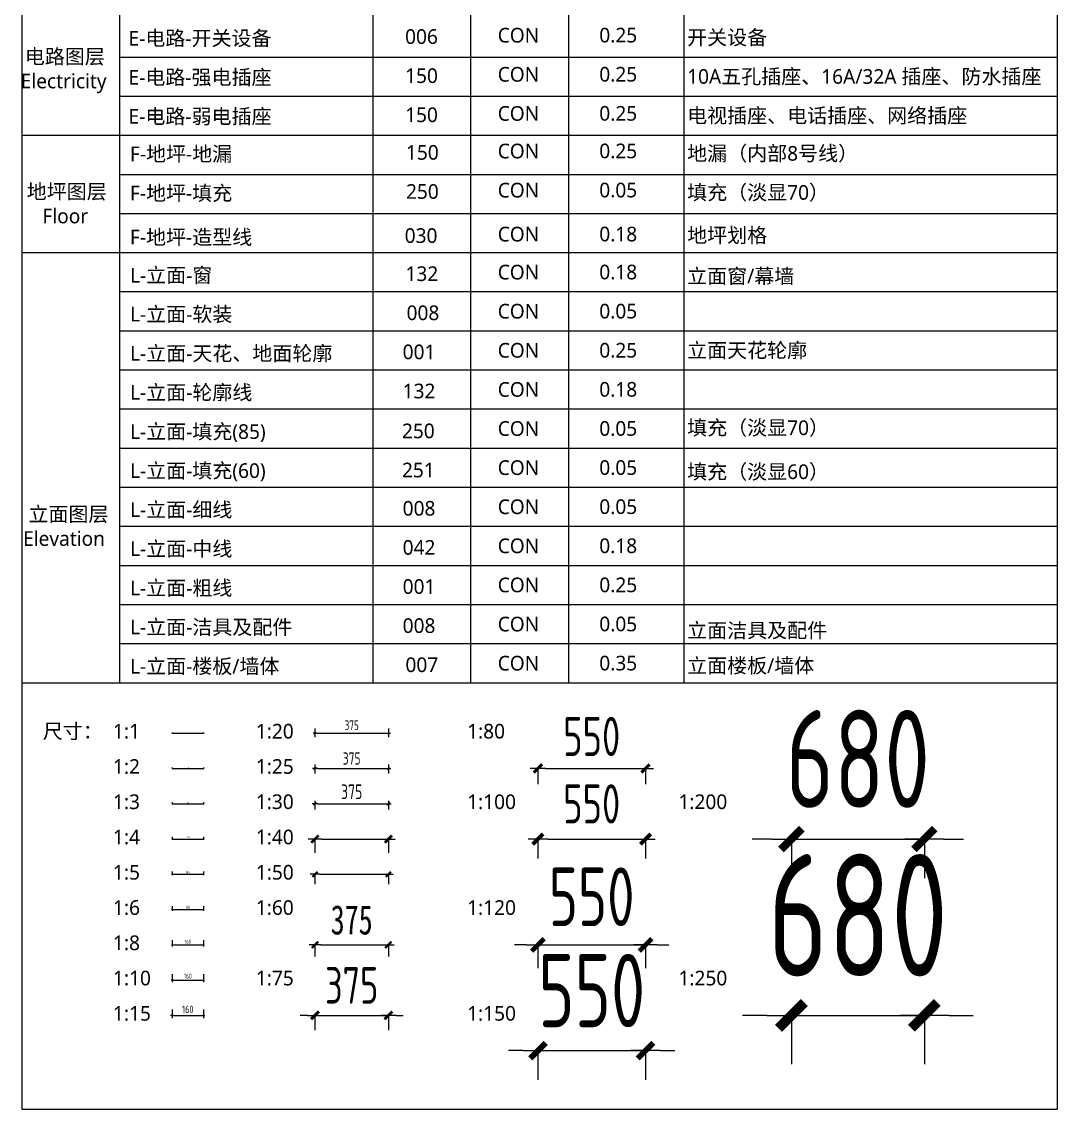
# Model space of a CAD drawing. Header units: millimetres. Extents: x 3652 to 14375, y 1848 to 12994.
# Drawn here: x 3655 to 8950, y 1848 to 7410 of the extents above; entities that cross this region are included whole.
import ezdxf
from ezdxf.enums import TextEntityAlignment as Align

# ---------------------------------------------------------------- set-up
doc = ezdxf.new("R2010")
doc.units = ezdxf.units.MM
for name, color, linetype in [('A-尺寸标注', 86, 'Continuous'), ('E-电路-开关设备', 6, 'Continuous'), ('E-电路-弱电插座', 150, 'Continuous'), ('E-电路-强电插座', 150, 'Continuous'), ('F-地坪-地漏', 150, 'Continuous'), ('F-地坪-填充', 250, 'Continuous'), ('F-地坪-造型线', 30, 'Continuous'), ('L-立面-中线', 42, 'Continuous'), ('L-立面-填充(60)', 251, 'Continuous'), ('L-立面-填充(85)', 250, 'Continuous'), ('L-立面-天花、地面轮廓', 1, 'Continuous'), ('L-立面-楼板或墙体', 7, 'Continuous'), ('L-立面-洁具及配件', 8, 'Continuous'), ('L-立面-窗', 132, 'Continuous'), ('L-立面-粗线', 1, 'Continuous'), ('L-立面-细线', 8, 'Continuous'), ('L-立面-轮廓线', 132, 'Continuous'), ('L-立面-软装', 8, 'Continuous')]:
    doc.layers.add(name, color=color, linetype=linetype)
doc.styles.add('-宋体', font='', dxfattribs={"width": 0.7})
doc.styles.add('YQ_DIM', font='SUPEROS.SHX', dxfattribs={"width": 0.8, "bigfont": 'HZDX.SHX'})
doc.styles.add('宋体', font='', dxfattribs={"width": 0.8, "height": 2.5})
doc.styles.add('微软雅黑', font='Microsoft YaHei.ttf')
doc.styles.get('-宋体').set_extended_font_data('SimSun')
doc.styles.get('宋体').set_extended_font_data('SimSun')
doc.dimstyles.new('0-1', dxfattribs={"dimtxt": 2.5, "dimasz": 0.5, "dimexe": 1, "dimexo": 1, "dimgap": 0.8, "dimtad": 1, "dimdec": 0, "dimrnd": 5, "dimdsep": 46, "dimtxsty": '宋体', "dimblk": 'YQTICK', "dimcen": 0, "dimclrt": 2, "dimadec": 1, "dimazin": 2, "dimtfac": 1, "dimtdec": 0, "dimtix": 1, "dimtmove": 2, "dimatfit": 2, "dimfxl": 4.5, "dimfxlon": 1, "dimtolj": 1, "dimtzin": 0, "dimarcsym": 0})
doc.dimstyles.new('0-10', dxfattribs={"dimscale": 10, "dimtxt": 2.5, "dimasz": 0.5, "dimexe": 1, "dimexo": 1, "dimgap": 0.8, "dimtad": 1, "dimdec": 0, "dimdsep": 46, "dimtxsty": 'YQ_DIM', "dimblk": 'YQTICK', "dimcen": 0, "dimclrt": 2, "dimadec": 1, "dimazin": 2, "dimtfac": 1, "dimtdec": 4, "dimtix": 1, "dimtmove": 2, "dimatfit": 2, "dimfxl": 3, "dimfxlon": 1, "dimtolj": 1, "dimtzin": 0, "dimarcsym": 0})
doc.dimstyles.new('0-100', dxfattribs={"dimscale": 100, "dimtxt": 2, "dimasz": 0.5, "dimexe": 1, "dimexo": 1, "dimgap": 0.8, "dimtad": 1, "dimdec": 0, "dimdsep": 46, "dimtxsty": 'YQ_DIM', "dimblk": 'YQTICK', "dimcen": 0, "dimclrt": 2, "dimadec": 1, "dimazin": 2, "dimtfac": 1, "dimtdec": 0, "dimtix": 1, "dimtmove": 2, "dimatfit": 2, "dimfxl": 3, "dimfxlon": 1, "dimtolj": 1, "dimtzin": 0, "dimarcsym": 0})
doc.dimstyles.new('0-120', dxfattribs={"dimscale": 120, "dimtxt": 2.5, "dimasz": 0.5, "dimexe": 1, "dimexo": 1, "dimgap": 0.8, "dimtad": 1, "dimdec": 0, "dimdsep": 46, "dimtxsty": 'YQ_DIM', "dimblk": 'YQTICK', "dimcen": 0, "dimclrt": 2, "dimadec": 1, "dimazin": 2, "dimtfac": 1, "dimtdec": 4, "dimtix": 1, "dimtmove": 2, "dimatfit": 2, "dimfxl": 3, "dimfxlon": 1, "dimtolj": 1, "dimtzin": 0, "dimarcsym": 0})
doc.dimstyles.new('0-15', dxfattribs={"dimscale": 15, "dimtxt": 2.5, "dimasz": 0.5, "dimexe": 1, "dimexo": 1, "dimgap": 0.8, "dimtad": 1, "dimdec": 0, "dimdsep": 46, "dimtxsty": 'YQ_DIM', "dimblk": 'YQTICK', "dimcen": 0, "dimclrt": 2, "dimadec": 1, "dimazin": 2, "dimtfac": 1, "dimtdec": 4, "dimtix": 1, "dimtmove": 2, "dimatfit": 2, "dimfxl": 3, "dimfxlon": 1, "dimtolj": 1, "dimtzin": 0, "dimarcsym": 0})
doc.dimstyles.new('0-150', dxfattribs={"dimscale": 150, "dimtxt": 2.5, "dimasz": 0.5, "dimexe": 1, "dimexo": 1, "dimgap": 0.8, "dimtad": 1, "dimdec": 0, "dimdsep": 46, "dimtxsty": 'YQ_DIM', "dimblk": 'YQTICK', "dimcen": 0, "dimclrt": 2, "dimadec": 1, "dimazin": 2, "dimtfac": 1, "dimtdec": 4, "dimtix": 1, "dimtmove": 2, "dimatfit": 2, "dimfxl": 3, "dimfxlon": 1, "dimtolj": 1, "dimtzin": 0, "dimarcsym": 0})
doc.dimstyles.new('0-2', dxfattribs={"dimscale": 2, "dimtxt": 2.5, "dimasz": 0.5, "dimexe": 1, "dimexo": 1, "dimgap": 0.8, "dimtad": 1, "dimdec": 0, "dimdsep": 46, "dimtxsty": 'YQ_DIM', "dimblk": 'YQTICK', "dimcen": 0, "dimclrt": 2, "dimadec": 1, "dimazin": 2, "dimtfac": 1, "dimtdec": 4, "dimtix": 1, "dimtmove": 2, "dimatfit": 2, "dimfxl": 3, "dimfxlon": 1, "dimtolj": 1, "dimtzin": 0, "dimarcsym": 0})
doc.dimstyles.new('0-20', dxfattribs={"dimscale": 20, "dimtxt": 2.5, "dimasz": 0.5, "dimexe": 1, "dimexo": 1, "dimgap": 0.8, "dimtad": 1, "dimdec": 0, "dimdsep": 46, "dimtxsty": 'YQ_DIM', "dimblk": 'YQTICK', "dimcen": 0, "dimclrt": 2, "dimadec": 1, "dimazin": 2, "dimtfac": 1, "dimtdec": 4, "dimtix": 1, "dimtmove": 2, "dimatfit": 2, "dimfxl": 3, "dimfxlon": 1, "dimtolj": 1, "dimtzin": 0, "dimarcsym": 0})
doc.dimstyles.new('0-200', dxfattribs={"dimscale": 200, "dimtxt": 2.5, "dimasz": 0.5, "dimexe": 1, "dimexo": 1, "dimgap": 0.8, "dimtad": 1, "dimdec": 0, "dimdsep": 46, "dimtxsty": 'YQ_DIM', "dimblk": 'YQTICK', "dimcen": 0, "dimclrt": 2, "dimadec": 1, "dimazin": 2, "dimtfac": 1, "dimtdec": 4, "dimtix": 1, "dimtmove": 2, "dimatfit": 2, "dimfxl": 3, "dimfxlon": 1, "dimtolj": 1, "dimtzin": 0, "dimarcsym": 0})
doc.dimstyles.new('0-25', dxfattribs={"dimscale": 25, "dimtxt": 2.5, "dimasz": 0.5, "dimexe": 1, "dimexo": 1, "dimgap": 0.8, "dimtad": 1, "dimdec": 0, "dimdsep": 46, "dimtxsty": 'YQ_DIM', "dimblk": 'YQTICK', "dimcen": 0, "dimclrt": 2, "dimadec": 1, "dimazin": 2, "dimtfac": 1, "dimtdec": 4, "dimtix": 1, "dimtmove": 2, "dimatfit": 2, "dimfxl": 3, "dimfxlon": 1, "dimtolj": 1, "dimtzin": 0, "dimarcsym": 0})
doc.dimstyles.new('0-250', dxfattribs={"dimscale": 250, "dimtxt": 2.5, "dimasz": 0.5, "dimexe": 1, "dimexo": 1, "dimgap": 0.8, "dimtad": 1, "dimdec": 0, "dimdsep": 46, "dimtxsty": 'YQ_DIM', "dimblk": 'YQTICK', "dimcen": 0, "dimclrt": 2, "dimadec": 1, "dimazin": 2, "dimtfac": 1, "dimtdec": 4, "dimtix": 1, "dimtmove": 2, "dimatfit": 2, "dimfxl": 3, "dimfxlon": 1, "dimtolj": 1, "dimtzin": 0, "dimarcsym": 0})
doc.dimstyles.new('0-3', dxfattribs={"dimscale": 3, "dimtxt": 2.5, "dimasz": 0.5, "dimexe": 1, "dimexo": 1, "dimgap": 0.8, "dimtad": 1, "dimdec": 0, "dimdsep": 46, "dimtxsty": 'YQ_DIM', "dimblk": 'YQTICK', "dimcen": 0, "dimclrt": 2, "dimadec": 1, "dimazin": 2, "dimtfac": 1, "dimtdec": 4, "dimtix": 1, "dimtmove": 2, "dimatfit": 2, "dimfxl": 3, "dimfxlon": 1, "dimtolj": 1, "dimtzin": 0, "dimarcsym": 0})
doc.dimstyles.new('0-30', dxfattribs={"dimscale": 30, "dimtxt": 2.5, "dimasz": 0.5, "dimexe": 1, "dimexo": 1, "dimgap": 0.8, "dimtad": 1, "dimdec": 0, "dimdsep": 46, "dimtxsty": 'YQ_DIM', "dimblk": 'YQTICK', "dimcen": 0, "dimclrt": 2, "dimadec": 1, "dimazin": 2, "dimtfac": 1, "dimtdec": 0, "dimtix": 1, "dimtmove": 2, "dimatfit": 2, "dimfxl": 3, "dimfxlon": 1, "dimtolj": 1, "dimtzin": 0, "dimarcsym": 0})
doc.dimstyles.new('0-4', dxfattribs={"dimscale": 4, "dimtxt": 2.5, "dimasz": 0.5, "dimexe": 1, "dimexo": 1, "dimgap": 0.8, "dimtad": 1, "dimdec": 0, "dimdsep": 46, "dimtxsty": 'YQ_DIM', "dimblk": 'YQTICK', "dimcen": 0, "dimclrt": 2, "dimadec": 1, "dimazin": 2, "dimtfac": 1, "dimtdec": 4, "dimtix": 1, "dimtmove": 2, "dimatfit": 2, "dimfxl": 3, "dimfxlon": 1, "dimtolj": 1, "dimtzin": 0, "dimarcsym": 0})
doc.dimstyles.new('0-40', dxfattribs={"dimscale": 70, "dimtxt": 2.5, "dimasz": 0.5, "dimexe": 1, "dimexo": 1, "dimgap": 0.8, "dimtad": 1, "dimdec": 0, "dimdsep": 46, "dimtxsty": '宋体', "dimblk": 'YQTICK', "dimcen": 0, "dimclrt": 2, "dimadec": 1, "dimazin": 2, "dimtfac": 1, "dimtdec": 0, "dimtix": 1, "dimtmove": 2, "dimatfit": 2, "dimfxl": 3, "dimfxlon": 1, "dimtolj": 1, "dimtzin": 0, "dimarcsym": 0})
doc.dimstyles.new('0-5', dxfattribs={"dimscale": 5, "dimtxt": 2.5, "dimasz": 0.5, "dimexe": 1, "dimexo": 1, "dimgap": 0.8, "dimtad": 1, "dimdec": 0, "dimdsep": 46, "dimtxsty": 'YQ_DIM', "dimblk": 'YQTICK', "dimcen": 0, "dimclrt": 2, "dimadec": 1, "dimazin": 2, "dimtfac": 1, "dimtdec": 4, "dimtix": 1, "dimtmove": 2, "dimatfit": 2, "dimfxl": 3, "dimfxlon": 1, "dimtolj": 1, "dimtzin": 0, "dimarcsym": 0})
doc.dimstyles.new('0-50', dxfattribs={"dimscale": 50, "dimtxt": 2.5, "dimasz": 0.5, "dimexe": 1, "dimexo": 1, "dimgap": 0.8, "dimtad": 1, "dimdec": 0, "dimdsep": 46, "dimtxsty": '宋体', "dimblk": 'YQTICK', "dimcen": 0, "dimclrt": 2, "dimadec": 1, "dimazin": 2, "dimtfac": 1, "dimtdec": 0, "dimtix": 1, "dimtmove": 2, "dimatfit": 2, "dimfxl": 3, "dimfxlon": 1, "dimtolj": 1, "dimtzin": 0, "dimarcsym": 0})
doc.dimstyles.new('0-6', dxfattribs={"dimscale": 6, "dimtxt": 2.5, "dimasz": 0.5, "dimexe": 1, "dimexo": 1, "dimgap": 0.8, "dimtad": 1, "dimdec": 0, "dimdsep": 46, "dimtxsty": 'YQ_DIM', "dimblk": 'YQTICK', "dimcen": 0, "dimclrt": 2, "dimadec": 1, "dimazin": 2, "dimtfac": 1, "dimtdec": 4, "dimtix": 1, "dimtmove": 2, "dimatfit": 2, "dimfxl": 3, "dimfxlon": 1, "dimtolj": 1, "dimtzin": 0, "dimarcsym": 0})
doc.dimstyles.new('0-60', dxfattribs={"dimscale": 60, "dimtxt": 2.5, "dimasz": 0.5, "dimexe": 1, "dimexo": 1, "dimgap": 0.8, "dimtad": 1, "dimdec": 0, "dimdsep": 46, "dimtxsty": '-宋体', "dimblk": 'YQTICK', "dimcen": 0, "dimclrt": 2, "dimadec": 1, "dimazin": 2, "dimtfac": 1, "dimtdec": 0, "dimtix": 1, "dimtmove": 2, "dimatfit": 2, "dimfxl": 4.5, "dimfxlon": 1, "dimtolj": 1, "dimtzin": 0, "dimarcsym": 0})
doc.dimstyles.new('0-75', dxfattribs={"dimscale": 75, "dimtxt": 2.5, "dimasz": 0.5, "dimexe": 1, "dimexo": 1, "dimgap": 0.8, "dimtad": 1, "dimdec": 0, "dimdsep": 46, "dimtxsty": 'YQ_DIM', "dimblk": 'YQTICK', "dimcen": 0, "dimclrt": 2, "dimadec": 1, "dimazin": 2, "dimtfac": 1, "dimtdec": 4, "dimtix": 1, "dimtmove": 2, "dimatfit": 2, "dimfxl": 3, "dimfxlon": 1, "dimtolj": 1, "dimtzin": 0, "dimarcsym": 0})
doc.dimstyles.new('0-8', dxfattribs={"dimscale": 8, "dimtxt": 2.5, "dimasz": 0.5, "dimexe": 1, "dimexo": 1, "dimgap": 0.8, "dimtad": 1, "dimdec": 0, "dimdsep": 46, "dimtxsty": 'YQ_DIM', "dimblk": 'YQTICK', "dimcen": 0, "dimclrt": 2, "dimadec": 1, "dimazin": 2, "dimtfac": 1, "dimtdec": 4, "dimtix": 1, "dimtmove": 2, "dimatfit": 2, "dimfxl": 3, "dimfxlon": 1, "dimtolj": 1, "dimtzin": 0, "dimarcsym": 0})
doc.dimstyles.new('0-80', dxfattribs={"dimscale": 80, "dimtxt": 2.5, "dimasz": 0.5, "dimexe": 1, "dimexo": 1, "dimgap": 0.8, "dimtad": 1, "dimdec": 0, "dimdsep": 46, "dimtxsty": 'YQ_DIM', "dimblk": 'YQTICK', "dimcen": 0, "dimclrt": 2, "dimadec": 1, "dimazin": 2, "dimtfac": 1, "dimtdec": 4, "dimtix": 1, "dimtmove": 2, "dimatfit": 2, "dimfxl": 3, "dimfxlon": 1, "dimtolj": 1, "dimtzin": 0, "dimarcsym": 0})

# ---------------------------------------------------------------- blocks, each defined once
blk = doc.blocks.new('YQTICK')
blk.add_line((-1, 0), (1, 0))
at = {"const_width": 0.4}
blk.add_lwpolyline([(0.53, 0.53), (-0.53, -0.53)], dxfattribs=at)
blk = doc.blocks.new('*D50')
at = {"layer": 'A-尺寸标注', "color": 0, "lineweight": -2, "transparency": 16777216}
for p, q in [((5154.1, 3796.3), (5154.1, 3751.2)), ((5529.5, 3796.3), (5529.5, 3751.2)), ((5164.1, 3771.2), (5519.5, 3771.2))]:
    blk.add_line(p, q, dxfattribs=at)
at = {"layer": 'Defpoints', "color": 0, "transparency": 16777216}
for p in [(5154.1, 3816.3), (5529.5, 3816.3), (5529.5, 3771.2)]:
    blk.add_point(p, dxfattribs=at)
at = {"layer": 'A-尺寸标注', "color": 0, "lineweight": -2, "transparency": 16777216, "xscale": 10, "yscale": 10, "zscale": 10, "rotation": 180}
blk.add_blockref('YQTICK', (5154.1, 3771.2), dxfattribs=at)
at = {"layer": 'A-尺寸标注', "color": 0, "lineweight": -2, "transparency": 16777216, "xscale": 10, "yscale": 10, "zscale": 10}
blk.add_blockref('YQTICK', (5529.5, 3771.2), dxfattribs=at)
at = {"layer": 'A-尺寸标注', "color": 2, "transparency": 16777216, "insert": (5341.8, 3812.2), "char_height": 50, "attachment_point": 5, "style": 'YQ_DIM'}
blk.add_mtext('\\A1;375', dxfattribs=at)
blk = doc.blocks.new('*D29')
at = {"layer": 'A-尺寸标注', "color": 0, "lineweight": -2, "transparency": 16777216}
for p, q in [((4423.6, 3596.9), (4423.6, 3588.9)), ((4424.6, 3590.9), (4583, 3590.9)), ((4584, 3596.9), (4584, 3588.9))]:
    blk.add_line(p, q, dxfattribs=at)
at = {"layer": 'Defpoints', "color": 0, "transparency": 16777216}
for p in [(4423.6, 3635.9), (4584, 3635.9), (4584, 3590.9)]:
    blk.add_point(p, dxfattribs=at)
at = {"layer": 'A-尺寸标注', "color": 0, "lineweight": -2, "transparency": 16777216, "rotation": 180}
blk.add_blockref('YQTICK', (4423.6, 3590.9), dxfattribs=at)
at = {"layer": 'A-尺寸标注', "color": 0, "lineweight": -2, "transparency": 16777216}
blk.add_blockref('YQTICK', (4584, 3590.9), dxfattribs=at)
at = {"layer": 'A-尺寸标注', "color": 2, "transparency": 16777216, "insert": (4503.8, 3595), "char_height": 5, "attachment_point": 5, "style": 'YQ_DIM'}
blk.add_mtext('\\A1;160', dxfattribs=at)
blk = doc.blocks.new('*D30')
at = {"layer": 'A-尺寸标注', "color": 0, "lineweight": -2, "transparency": 16777216}
for p, q in [((4423.6, 3775.7), (4423.6, 3770.2)), ((4424.1, 3771.2), (4583.5, 3771.2)), ((4584, 3775.7), (4584, 3770.2))]:
    blk.add_line(p, q, dxfattribs=at)
at = {"layer": 'Defpoints', "color": 0, "transparency": 16777216}
for p in [(4423.6, 3816.3), (4584, 3816.3), (4584, 3771.2)]:
    blk.add_point(p, dxfattribs=at)
at = {"layer": 'A-尺寸标注', "color": 0, "lineweight": -2, "transparency": 16777216, "xscale": 0.5, "yscale": 0.5, "zscale": 0.5, "rotation": 180}
blk.add_blockref('YQTICK', (4423.6, 3771.2), dxfattribs=at)
at = {"layer": 'A-尺寸标注', "color": 0, "lineweight": -2, "transparency": 16777216, "xscale": 0.5, "yscale": 0.5, "zscale": 0.5}
blk.add_blockref('YQTICK', (4584, 3771.2), dxfattribs=at)
at = {"layer": 'A-尺寸标注', "color": 2, "transparency": 16777216, "insert": (4503.8, 3773.4), "char_height": 2.5, "attachment_point": 5, "style": '宋体'}
blk.add_mtext('\\A1;160', dxfattribs=at)
blk = doc.blocks.new('*D31')
at = {"layer": 'A-尺寸标注', "color": 0, "lineweight": -2, "transparency": 16777216}
for p, q in [((4423.6, 3064.8), (4423.6, 3044.8)), ((4584, 3064.8), (4584, 3044.8)), ((4426.1, 3049.8), (4581.5, 3049.8))]:
    blk.add_line(p, q, dxfattribs=at)
at = {"layer": 'Defpoints', "color": 0, "transparency": 16777216}
for p in [(4423.6, 3094.8), (4584, 3094.8), (4584, 3049.8)]:
    blk.add_point(p, dxfattribs=at)
at = {"layer": 'A-尺寸标注', "color": 0, "lineweight": -2, "transparency": 16777216, "xscale": 2.5, "yscale": 2.5, "zscale": 2.5, "rotation": 180}
blk.add_blockref('YQTICK', (4423.6, 3049.8), dxfattribs=at)
at = {"layer": 'A-尺寸标注', "color": 0, "lineweight": -2, "transparency": 16777216, "xscale": 2.5, "yscale": 2.5, "zscale": 2.5}
blk.add_blockref('YQTICK', (4584, 3049.8), dxfattribs=at)
at = {"layer": 'A-尺寸标注', "color": 2, "transparency": 16777216, "insert": (4503.8, 3060), "char_height": 12.5, "attachment_point": 5, "style": 'YQ_DIM'}
blk.add_mtext('\\A1;160', dxfattribs=at)
blk = doc.blocks.new('*D32')
at = {"layer": 'A-尺寸标注', "color": 0, "lineweight": -2, "transparency": 16777216}
for p, q in [((4423.6, 2358.3), (4423.6, 2313.3)), ((4584, 2358.3), (4584, 2313.3)), ((4431.1, 2328.3), (4576.5, 2328.3))]:
    blk.add_line(p, q, dxfattribs=at)
at = {"layer": 'Defpoints', "color": 0, "transparency": 16777216}
for p in [(4423.6, 2373.3), (4584, 2373.3), (4584, 2328.3)]:
    blk.add_point(p, dxfattribs=at)
at = {"layer": 'A-尺寸标注', "color": 0, "lineweight": -2, "transparency": 16777216, "xscale": 7.5, "yscale": 7.5, "zscale": 7.5, "rotation": 180}
blk.add_blockref('YQTICK', (4423.6, 2328.3), dxfattribs=at)
at = {"layer": 'A-尺寸标注', "color": 0, "lineweight": -2, "transparency": 16777216, "xscale": 7.5, "yscale": 7.5, "zscale": 7.5}
blk.add_blockref('YQTICK', (4584, 2328.3), dxfattribs=at)
at = {"layer": 'A-尺寸标注', "color": 2, "transparency": 16777216, "insert": (4503.8, 2359), "char_height": 37.5, "attachment_point": 5, "style": 'YQ_DIM'}
blk.add_mtext('\\A1;160', dxfattribs=at)
blk = doc.blocks.new('*D33')
at = {"layer": 'A-尺寸标注', "color": 0, "lineweight": -2, "transparency": 16777216}
for p, q in [((4423.6, 3419.5), (4423.6, 3407.5)), ((4425.1, 3410.5), (4582.5, 3410.5)), ((4584, 3419.5), (4584, 3407.5))]:
    blk.add_line(p, q, dxfattribs=at)
at = {"layer": 'Defpoints', "color": 0, "transparency": 16777216}
for p in [(4423.6, 3455.5), (4584, 3455.5), (4584, 3410.5)]:
    blk.add_point(p, dxfattribs=at)
at = {"layer": 'A-尺寸标注', "color": 0, "lineweight": -2, "transparency": 16777216, "xscale": 1.5, "yscale": 1.5, "zscale": 1.5, "rotation": 180}
blk.add_blockref('YQTICK', (4423.6, 3410.5), dxfattribs=at)
at = {"layer": 'A-尺寸标注', "color": 0, "lineweight": -2, "transparency": 16777216, "xscale": 1.5, "yscale": 1.5, "zscale": 1.5}
blk.add_blockref('YQTICK', (4584, 3410.5), dxfattribs=at)
at = {"layer": 'A-尺寸标注', "color": 2, "transparency": 16777216, "insert": (4503.8, 3416.7), "char_height": 7.5, "attachment_point": 5, "style": 'YQ_DIM'}
blk.add_mtext('\\A1;160', dxfattribs=at)
blk = doc.blocks.new('*D34')
at = {"layer": 'A-尺寸标注', "color": 0, "lineweight": -2, "transparency": 16777216}
for p, q in [((5154.1, 3425.5), (5154.1, 3380.5)), ((5169.1, 3410.5), (5514.5, 3410.5)), ((5529.5, 3425.5), (5529.5, 3380.5))]:
    blk.add_line(p, q, dxfattribs=at)
at = {"layer": 'Defpoints', "color": 0, "transparency": 16777216}
for p in [(5154.1, 3455.5), (5529.5, 3455.5), (5529.5, 3410.5)]:
    blk.add_point(p, dxfattribs=at)
at = {"layer": 'A-尺寸标注', "color": 0, "lineweight": -2, "transparency": 16777216, "xscale": 15, "yscale": 15, "zscale": 15, "rotation": 180}
blk.add_blockref('YQTICK', (5154.1, 3410.5), dxfattribs=at)
at = {"layer": 'A-尺寸标注', "color": 0, "lineweight": -2, "transparency": 16777216, "xscale": 15, "yscale": 15, "zscale": 15}
blk.add_blockref('YQTICK', (5529.5, 3410.5), dxfattribs=at)
at = {"layer": 'A-尺寸标注', "color": 2, "transparency": 16777216, "insert": (5341.8, 3472), "char_height": 75, "attachment_point": 5, "style": 'YQ_DIM'}
blk.add_mtext('\\A1;375', dxfattribs=at)
blk = doc.blocks.new('*D35')
at = {"layer": 'A-尺寸标注', "color": 0, "lineweight": -2, "transparency": 16777216}
for p, q in [((5154.1, 3230.1), (5154.1, 3160.1)), ((5189.1, 3230.1), (5494.5, 3230.1)), ((5529.5, 3230.1), (5529.5, 3160.1))]:
    blk.add_line(p, q, dxfattribs=at)
at = {"layer": 'Defpoints', "color": 0, "transparency": 16777216}
for p in [(5154.1, 3275.2), (5529.5, 3275.2), (5529.5, 3230.1)]:
    blk.add_point(p, dxfattribs=at)
at = {"layer": 'A-尺寸标注', "color": 0, "lineweight": -2, "transparency": 16777216, "xscale": 35, "yscale": 35, "zscale": 35, "rotation": 180}
blk.add_blockref('YQTICK', (5154.1, 3230.1), dxfattribs=at)
at = {"layer": 'A-尺寸标注', "color": 0, "lineweight": -2, "transparency": 16777216, "xscale": 35, "yscale": 35, "zscale": 35}
blk.add_blockref('YQTICK', (5529.5, 3230.1), dxfattribs=at)
at = {"layer": 'A-尺寸标注', "color": 2, "transparency": 16777216, "insert": (5341.8, 3287.5), "char_height": 2.5, "attachment_point": 5, "style": '宋体'}
blk.add_mtext('\\A1;375', dxfattribs=at)
blk = doc.blocks.new('*D36')
at = {"layer": 'A-尺寸标注', "color": 0, "lineweight": -2, "transparency": 16777216}
for p, q in [((7490.4, 3230.1), (7390.4, 3230.1)), ((7590.4, 3230.1), (7590.4, 3030.1)), ((7590.4, 3230.1), (8270.1, 3230.1)), ((8270.1, 3230.1), (8270.1, 3030.1)), ((8370.1, 3230.1), (8470.1, 3230.1))]:
    blk.add_line(p, q, dxfattribs=at)
at = {"layer": 'Defpoints', "color": 0, "transparency": 16777216}
for p in [(7590.4, 3275.2), (8270.1, 3275.2), (8270.1, 3230.1)]:
    blk.add_point(p, dxfattribs=at)
at = {"layer": 'A-尺寸标注', "color": 0, "lineweight": -2, "transparency": 16777216, "xscale": 100, "yscale": 100, "zscale": 100}
blk.add_blockref('YQTICK', (7590.4, 3230.1), dxfattribs=at)
at = {"layer": 'A-尺寸标注', "color": 0, "lineweight": -2, "transparency": 16777216, "xscale": 100, "yscale": 100, "zscale": 100, "rotation": 180}
blk.add_blockref('YQTICK', (8270.1, 3230.1), dxfattribs=at)
at = {"layer": 'A-尺寸标注', "color": 2, "transparency": 16777216, "insert": (7930.2, 3640.1), "char_height": 500, "attachment_point": 5, "style": 'YQ_DIM'}
blk.add_mtext('\\A1;680', dxfattribs=at)
blk = doc.blocks.new('*D37')
at = {"layer": 'A-尺寸标注', "color": 0, "lineweight": -2, "transparency": 16777216}
for p, q in [((5154.1, 3049.8), (5154.1, 2999.8)), ((5179.1, 3049.8), (5504.5, 3049.8)), ((5529.5, 3049.8), (5529.5, 2999.8))]:
    blk.add_line(p, q, dxfattribs=at)
at = {"layer": 'Defpoints', "color": 0, "transparency": 16777216}
for p in [(5154.1, 3094.8), (5529.5, 3094.8), (5529.5, 3049.8)]:
    blk.add_point(p, dxfattribs=at)
at = {"layer": 'A-尺寸标注', "color": 0, "lineweight": -2, "transparency": 16777216, "xscale": 25, "yscale": 25, "zscale": 25, "rotation": 180}
blk.add_blockref('YQTICK', (5154.1, 3049.8), dxfattribs=at)
at = {"layer": 'A-尺寸标注', "color": 0, "lineweight": -2, "transparency": 16777216, "xscale": 25, "yscale": 25, "zscale": 25}
blk.add_blockref('YQTICK', (5529.5, 3049.8), dxfattribs=at)
at = {"layer": 'A-尺寸标注', "color": 2, "transparency": 16777216, "insert": (5341.8, 3091.1), "char_height": 2.5, "attachment_point": 5, "style": '宋体'}
blk.add_mtext('\\A1;375', dxfattribs=at)
blk = doc.blocks.new('*D38')
at = {"layer": 'A-尺寸标注', "color": 0, "lineweight": -2, "transparency": 16777216}
for p, q in [((4423.6, 2713), (4423.6, 2681)), ((4427.6, 2689), (4580, 2689)), ((4584, 2713), (4584, 2681))]:
    blk.add_line(p, q, dxfattribs=at)
at = {"layer": 'Defpoints', "color": 0, "transparency": 16777216}
for p in [(4423.6, 2734), (4584, 2734), (4584, 2689)]:
    blk.add_point(p, dxfattribs=at)
at = {"layer": 'A-尺寸标注', "color": 0, "lineweight": -2, "transparency": 16777216, "xscale": 4, "yscale": 4, "zscale": 4, "rotation": 180}
blk.add_blockref('YQTICK', (4423.6, 2689), dxfattribs=at)
at = {"layer": 'A-尺寸标注', "color": 0, "lineweight": -2, "transparency": 16777216, "xscale": 4, "yscale": 4, "zscale": 4}
blk.add_blockref('YQTICK', (4584, 2689), dxfattribs=at)
at = {"layer": 'A-尺寸标注', "color": 2, "transparency": 16777216, "insert": (4503.8, 2705.4), "char_height": 20, "attachment_point": 5, "style": 'YQ_DIM'}
blk.add_mtext('\\A1;160', dxfattribs=at)
blk = doc.blocks.new('*D39')
at = {"layer": 'A-尺寸标注', "color": 0, "lineweight": -2, "transparency": 16777216}
for p, q in [((5116.6, 2328.3), (5079.1, 2328.3)), ((5154.1, 2328.3), (5154.1, 2253.3)), ((5154.1, 2328.3), (5529.5, 2328.3)), ((5529.5, 2328.3), (5529.5, 2253.3)), ((5567, 2328.3), (5604.5, 2328.3))]:
    blk.add_line(p, q, dxfattribs=at)
at = {"layer": 'Defpoints', "color": 0, "transparency": 16777216}
for p in [(5154.1, 2373.3), (5529.5, 2373.3), (5529.5, 2328.3)]:
    blk.add_point(p, dxfattribs=at)
at = {"layer": 'A-尺寸标注', "color": 0, "lineweight": -2, "transparency": 16777216, "xscale": 37.5, "yscale": 37.5, "zscale": 37.5}
blk.add_blockref('YQTICK', (5154.1, 2328.3), dxfattribs=at)
at = {"layer": 'A-尺寸标注', "color": 0, "lineweight": -2, "transparency": 16777216, "xscale": 37.5, "yscale": 37.5, "zscale": 37.5, "rotation": 180}
blk.add_blockref('YQTICK', (5529.5, 2328.3), dxfattribs=at)
at = {"layer": 'A-尺寸标注', "color": 2, "transparency": 16777216, "insert": (5341.8, 2482), "char_height": 187.5, "attachment_point": 5, "style": 'YQ_DIM'}
blk.add_mtext('\\A1;375', dxfattribs=at)
blk = doc.blocks.new('*D40')
at = {"layer": 'A-尺寸标注', "color": 0, "lineweight": -2, "transparency": 16777216}
for p, q in [((6294, 3230.1), (6294, 3130.1)), ((6344, 3230.1), (6794.3, 3230.1)), ((6844.3, 3230.1), (6844.3, 3130.1))]:
    blk.add_line(p, q, dxfattribs=at)
at = {"layer": 'Defpoints', "color": 0, "transparency": 16777216}
for p in [(6294, 3275.2), (6844.3, 3275.2), (6844.3, 3230.1)]:
    blk.add_point(p, dxfattribs=at)
at = {"layer": 'A-尺寸标注', "color": 0, "lineweight": -2, "transparency": 16777216, "xscale": 50, "yscale": 50, "zscale": 50, "rotation": 180}
blk.add_blockref('YQTICK', (6294, 3230.1), dxfattribs=at)
at = {"layer": 'A-尺寸标注', "color": 0, "lineweight": -2, "transparency": 16777216, "xscale": 50, "yscale": 50, "zscale": 50}
blk.add_blockref('YQTICK', (6844.3, 3230.1), dxfattribs=at)
at = {"layer": 'A-尺寸标注', "color": 2, "transparency": 16777216, "insert": (6569.1, 3410.1), "char_height": 200, "attachment_point": 5, "style": 'YQ_DIM'}
blk.add_mtext('\\A1;550', dxfattribs=at)
blk = doc.blocks.new('*D41')
at = {"layer": 'A-尺寸标注', "color": 0, "lineweight": -2, "transparency": 16777216}
for p, q in [((4423.6, 3242.1), (4423.6, 3226.1)), ((4425.6, 3230.1), (4582, 3230.1)), ((4584, 3242.1), (4584, 3226.1))]:
    blk.add_line(p, q, dxfattribs=at)
at = {"layer": 'Defpoints', "color": 0, "transparency": 16777216}
for p in [(4423.6, 3275.2), (4584, 3275.2), (4584, 3230.1)]:
    blk.add_point(p, dxfattribs=at)
at = {"layer": 'A-尺寸标注', "color": 0, "lineweight": -2, "transparency": 16777216, "xscale": 2, "yscale": 2, "zscale": 2, "rotation": 180}
blk.add_blockref('YQTICK', (4423.6, 3230.1), dxfattribs=at)
at = {"layer": 'A-尺寸标注', "color": 0, "lineweight": -2, "transparency": 16777216, "xscale": 2, "yscale": 2, "zscale": 2}
blk.add_blockref('YQTICK', (4584, 3230.1), dxfattribs=at)
at = {"layer": 'A-尺寸标注', "color": 2, "transparency": 16777216, "insert": (4503.8, 3238.3), "char_height": 10, "attachment_point": 5, "style": 'YQ_DIM'}
blk.add_mtext('\\A1;160', dxfattribs=at)
blk = doc.blocks.new('*D42')
at = {"layer": 'A-尺寸标注', "color": 0, "lineweight": -2, "transparency": 16777216}
for p, q in [((5154.1, 3610.9), (5154.1, 3565.9)), ((5166.6, 3590.9), (5517, 3590.9)), ((5529.5, 3610.9), (5529.5, 3565.9))]:
    blk.add_line(p, q, dxfattribs=at)
at = {"layer": 'Defpoints', "color": 0, "transparency": 16777216}
for p in [(5154.1, 3635.9), (5529.5, 3635.9), (5529.5, 3590.9)]:
    blk.add_point(p, dxfattribs=at)
at = {"layer": 'A-尺寸标注', "color": 0, "lineweight": -2, "transparency": 16777216, "xscale": 12.5, "yscale": 12.5, "zscale": 12.5, "rotation": 180}
blk.add_blockref('YQTICK', (5154.1, 3590.9), dxfattribs=at)
at = {"layer": 'A-尺寸标注', "color": 0, "lineweight": -2, "transparency": 16777216, "xscale": 12.5, "yscale": 12.5, "zscale": 12.5}
blk.add_blockref('YQTICK', (5529.5, 3590.9), dxfattribs=at)
at = {"layer": 'A-尺寸标注', "color": 2, "transparency": 16777216, "insert": (5341.8, 3642.1), "char_height": 62.5, "attachment_point": 5, "style": 'YQ_DIM'}
blk.add_mtext('\\A1;375', dxfattribs=at)
blk = doc.blocks.new('*D43')
at = {"layer": 'A-尺寸标注', "color": 0, "lineweight": -2, "transparency": 16777216}
for p, q in [((4423.6, 2887.4), (4423.6, 2863.4)), ((4426.6, 2869.4), (4581, 2869.4)), ((4584, 2887.4), (4584, 2863.4))]:
    blk.add_line(p, q, dxfattribs=at)
at = {"layer": 'Defpoints', "color": 0, "transparency": 16777216}
for p in [(4423.6, 2914.4), (4584, 2914.4), (4584, 2869.4)]:
    blk.add_point(p, dxfattribs=at)
at = {"layer": 'A-尺寸标注', "color": 0, "lineweight": -2, "transparency": 16777216, "xscale": 3, "yscale": 3, "zscale": 3, "rotation": 180}
blk.add_blockref('YQTICK', (4423.6, 2869.4), dxfattribs=at)
at = {"layer": 'A-尺寸标注', "color": 0, "lineweight": -2, "transparency": 16777216, "xscale": 3, "yscale": 3, "zscale": 3}
blk.add_blockref('YQTICK', (4584, 2869.4), dxfattribs=at)
at = {"layer": 'A-尺寸标注', "color": 2, "transparency": 16777216, "insert": (4503.8, 2881.7), "char_height": 15, "attachment_point": 5, "style": 'YQ_DIM'}
blk.add_mtext('\\A1;160', dxfattribs=at)
blk = doc.blocks.new('*D44')
at = {"layer": 'A-尺寸标注', "color": 0, "lineweight": -2, "transparency": 16777216}
for p, q in [((4423.6, 2538.6), (4423.6, 2498.6)), ((4428.6, 2508.6), (4579, 2508.6)), ((4584, 2538.6), (4584, 2498.6))]:
    blk.add_line(p, q, dxfattribs=at)
at = {"layer": 'Defpoints', "color": 0, "transparency": 16777216}
for p in [(4423.6, 2553.7), (4584, 2553.7), (4584, 2508.6)]:
    blk.add_point(p, dxfattribs=at)
at = {"layer": 'A-尺寸标注', "color": 0, "lineweight": -2, "transparency": 16777216, "xscale": 5, "yscale": 5, "zscale": 5, "rotation": 180}
blk.add_blockref('YQTICK', (4423.6, 2508.6), dxfattribs=at)
at = {"layer": 'A-尺寸标注', "color": 0, "lineweight": -2, "transparency": 16777216, "xscale": 5, "yscale": 5, "zscale": 5}
blk.add_blockref('YQTICK', (4584, 2508.6), dxfattribs=at)
at = {"layer": 'A-尺寸标注', "color": 2, "transparency": 16777216, "insert": (4503.8, 2529.1), "char_height": 25, "attachment_point": 5, "style": 'YQ_DIM'}
blk.add_mtext('\\A1;160', dxfattribs=at)
blk = doc.blocks.new('*D45')
at = {"layer": 'A-尺寸标注', "color": 0, "lineweight": -2, "transparency": 16777216}
for p, q in [((5154.1, 2689), (5154.1, 2629)), ((5184.1, 2689), (5499.5, 2689)), ((5529.5, 2689), (5529.5, 2629))]:
    blk.add_line(p, q, dxfattribs=at)
at = {"layer": 'Defpoints', "color": 0, "transparency": 16777216}
for p in [(5154.1, 2734), (5529.5, 2734), (5529.5, 2689)]:
    blk.add_point(p, dxfattribs=at)
at = {"layer": 'A-尺寸标注', "color": 0, "lineweight": -2, "transparency": 16777216, "xscale": 30, "yscale": 30, "zscale": 30, "rotation": 180}
blk.add_blockref('YQTICK', (5154.1, 2689), dxfattribs=at)
at = {"layer": 'A-尺寸标注', "color": 0, "lineweight": -2, "transparency": 16777216, "xscale": 30, "yscale": 30, "zscale": 30}
blk.add_blockref('YQTICK', (5529.5, 2689), dxfattribs=at)
at = {"layer": 'A-尺寸标注', "color": 2, "transparency": 16777216, "insert": (5341.8, 2816.1), "char_height": 150, "attachment_point": 5, "style": '-宋体'}
blk.add_mtext('\\A1;375', dxfattribs=at)
blk = doc.blocks.new('*D46')
at = {"layer": 'A-尺寸标注', "color": 0, "lineweight": -2, "transparency": 16777216}
for p, q in [((7465.4, 2328.3), (7340.4, 2328.3)), ((7590.4, 2328.3), (7590.4, 2078.3)), ((7590.4, 2328.3), (8270.1, 2328.3)), ((8270.1, 2328.3), (8270.1, 2078.3)), ((8395.1, 2328.3), (8520.1, 2328.3))]:
    blk.add_line(p, q, dxfattribs=at)
at = {"layer": 'Defpoints', "color": 0, "transparency": 16777216}
for p in [(7590.4, 2373.3), (8270.1, 2373.3), (8270.1, 2328.3)]:
    blk.add_point(p, dxfattribs=at)
at = {"layer": 'A-尺寸标注', "color": 0, "lineweight": -2, "transparency": 16777216, "xscale": 125, "yscale": 125, "zscale": 125}
blk.add_blockref('YQTICK', (7590.4, 2328.3), dxfattribs=at)
at = {"layer": 'A-尺寸标注', "color": 0, "lineweight": -2, "transparency": 16777216, "xscale": 125, "yscale": 125, "zscale": 125, "rotation": 180}
blk.add_blockref('YQTICK', (8270.1, 2328.3), dxfattribs=at)
at = {"layer": 'A-尺寸标注', "color": 2, "transparency": 16777216, "insert": (7930.2, 2840.8), "char_height": 625, "attachment_point": 5, "style": 'YQ_DIM'}
blk.add_mtext('\\A1;680', dxfattribs=at)
blk = doc.blocks.new('*D47')
at = {"layer": 'A-尺寸标注', "color": 0, "lineweight": -2, "transparency": 16777216}
for p, q in [((6294, 3590.9), (6294, 3510.9)), ((6334, 3590.9), (6804.3, 3590.9)), ((6844.3, 3590.9), (6844.3, 3510.9))]:
    blk.add_line(p, q, dxfattribs=at)
at = {"layer": 'Defpoints', "color": 0, "transparency": 16777216}
for p in [(6294, 3635.9), (6844.3, 3635.9), (6844.3, 3590.9)]:
    blk.add_point(p, dxfattribs=at)
at = {"layer": 'A-尺寸标注', "color": 0, "lineweight": -2, "transparency": 16777216, "xscale": 40, "yscale": 40, "zscale": 40, "rotation": 180}
blk.add_blockref('YQTICK', (6294, 3590.9), dxfattribs=at)
at = {"layer": 'A-尺寸标注', "color": 0, "lineweight": -2, "transparency": 16777216, "xscale": 40, "yscale": 40, "zscale": 40}
blk.add_blockref('YQTICK', (6844.3, 3590.9), dxfattribs=at)
at = {"layer": 'A-尺寸标注', "color": 2, "transparency": 16777216, "insert": (6569.1, 3754.9), "char_height": 200, "attachment_point": 5, "style": 'YQ_DIM'}
blk.add_mtext('\\A1;550', dxfattribs=at)
blk = doc.blocks.new('*D48')
at = {"layer": 'A-尺寸标注', "color": 0, "lineweight": -2, "transparency": 16777216}
for p, q in [((6234, 2689), (6174, 2689)), ((6294, 2689), (6294, 2569)), ((6294, 2689), (6844.3, 2689)), ((6844.3, 2689), (6844.3, 2569)), ((6904.3, 2689), (6964.3, 2689))]:
    blk.add_line(p, q, dxfattribs=at)
at = {"layer": 'Defpoints', "color": 0, "transparency": 16777216}
for p in [(6294, 2734), (6844.3, 2734), (6844.3, 2689)]:
    blk.add_point(p, dxfattribs=at)
at = {"layer": 'A-尺寸标注', "color": 0, "lineweight": -2, "transparency": 16777216, "xscale": 60, "yscale": 60, "zscale": 60}
blk.add_blockref('YQTICK', (6294, 2689), dxfattribs=at)
at = {"layer": 'A-尺寸标注', "color": 0, "lineweight": -2, "transparency": 16777216, "xscale": 60, "yscale": 60, "zscale": 60, "rotation": 180}
blk.add_blockref('YQTICK', (6844.3, 2689), dxfattribs=at)
at = {"layer": 'A-尺寸标注', "color": 2, "transparency": 16777216, "insert": (6569.1, 2935), "char_height": 300, "attachment_point": 5, "style": 'YQ_DIM'}
blk.add_mtext('\\A1;550', dxfattribs=at)
blk = doc.blocks.new('*D49')
at = {"layer": 'A-尺寸标注', "color": 0, "lineweight": -2, "transparency": 16777216}
for p, q in [((6219, 2147.9), (6144, 2147.9)), ((6294, 2147.9), (6294, 1997.9)), ((6294, 2147.9), (6844.3, 2147.9)), ((6844.3, 2147.9), (6844.3, 1997.9)), ((6919.3, 2147.9), (6994.3, 2147.9))]:
    blk.add_line(p, q, dxfattribs=at)
at = {"layer": 'Defpoints', "color": 0, "transparency": 16777216}
for p in [(6294, 2192.9), (6844.3, 2192.9), (6844.3, 2147.9)]:
    blk.add_point(p, dxfattribs=at)
at = {"layer": 'A-尺寸标注', "color": 0, "lineweight": -2, "transparency": 16777216, "xscale": 75, "yscale": 75, "zscale": 75}
blk.add_blockref('YQTICK', (6294, 2147.9), dxfattribs=at)
at = {"layer": 'A-尺寸标注', "color": 0, "lineweight": -2, "transparency": 16777216, "xscale": 75, "yscale": 75, "zscale": 75, "rotation": 180}
blk.add_blockref('YQTICK', (6844.3, 2147.9), dxfattribs=at)
at = {"layer": 'A-尺寸标注', "color": 2, "transparency": 16777216, "insert": (6569.1, 2455.4), "char_height": 375, "attachment_point": 5, "style": 'YQ_DIM'}
blk.add_mtext('\\A1;550', dxfattribs=at)

msp = doc.modelspace()

# ---------------------------------------------------------------- linework, layer by layer
at = {"color": 30, "true_color": 0xf8991e}
for p, q in [((3654.7, 12694.8), (3654.7, 1848.3)), ((4154.7, 12694.8), (4154.7, 4029.8)), ((5449.7, 12694.8), (5449.7, 4029.8)), ((5949.7, 12694.8), (5949.7, 4029.8)), ((6449.7, 12694.8), (6449.7, 4029.8)), ((7039.7, 12694.8), (7039.7, 4029.8)), ((8949.7, 12694.8), (8949.7, 1848.3)), ((4154.7, 7229.8), (8949.7, 7229.8)), ((4154.7, 7029.8), (8949.7, 7029.8)), ((3654.7, 6829.8), (8949.7, 6829.8)), ((4154.7, 6629.8), (8949.7, 6629.8)), ((4154.7, 6429.8), (8949.7, 6429.8)), ((3654.7, 6229.8), (8949.7, 6229.8)), ((4154.7, 6029.8), (8949.7, 6029.8)), ((4154.7, 5829.8), (8949.7, 5829.8)), ((4154.7, 5629.8), (8949.7, 5629.8)), ((4154.7, 5429.8), (8949.7, 5429.8)), ((4154.7, 5229.8), (8949.7, 5229.8)), ((4154.7, 5029.8), (8949.7, 5029.8)), ((4154.7, 4829.8), (8949.7, 4829.8)), ((4154.7, 4629.8), (8949.7, 4629.8)), ((4154.7, 4429.8), (8949.7, 4429.8)), ((4154.7, 4229.8), (8949.7, 4229.8)), ((3654.7, 4029.8), (8949.7, 4029.8)), ((3654.7, 1848.3), (8949.7, 1848.3))]:
    msp.add_line(p, q, dxfattribs=at)

# ---------------------------------------------------------------- texts
at = {"color": 30, "true_color": 0xf8991e, "style": '微软雅黑'}
for s, p in [('电路图层', (3670.3, 7194.7)), ('Electricity', (3649, 7069.7)), ('地坪图层', (3679.9, 6504.2)), ('Floor', (3759.9, 6379.2)), ('立面图层', (3688.8, 4854.6)), ('Elevation', (3661.3, 4729.6))]:
    msp.add_text(s, height=75, dxfattribs=at).set_placement(p)
at = {"layer": 'A-尺寸标注', "style": '微软雅黑'}
for s, p in [('尺寸：', (3762.2, 3744.3)), ('1:1', (4121.3, 3744.3)), ('1:20', (4851.7, 3744.3)), ('1:80', (5932.2, 3744.3)), ('1:2', (4121.3, 3563.9)), ('1:25', (4851.7, 3563.9)), ('1:3', (4121.3, 3383.5)), ('1:30', (4851.7, 3383.5)), ('1:100', (5932.2, 3383.5)), ('1:200', (7012.6, 3383.5)), ('1:4', (4121.3, 3203.2)), ('1:40', (4851.7, 3203.2)), ('1:5', (4121.3, 3022.8)), ('1:50', (4851.7, 3022.8)), ('1:6', (4121.3, 2842.4)), ('1:60', (4851.7, 2842.4)), ('1:120', (5932.2, 2842.4)), ('1:8', (4121.3, 2662.1)), ('1:10', (4121.3, 2481.7)), ('1:75', (4851.7, 2481.7)), ('1:250', (7012.6, 2481.7)), ('1:15', (4121.3, 2301.3)), ('1:150', (5932.2, 2301.3))]:
    msp.add_text(s, height=75, dxfattribs=at).set_placement(p)
at = {"layer": 'E-电路-开关设备', "style": '微软雅黑'}
for s, p in [('E-电路-开关设备', (4200.9, 7288.5)), ('开关设备', (7057.1, 7292.4))]:
    msp.add_text(s, height=75, dxfattribs=at).set_placement(p)
for s, p in [('006', (5698.8, 7334.4)), ('CON', (6194.7, 7341.3, 4)), ('0.25', (6704.8, 7341.8))]:
    msp.add_text(s, height=75, dxfattribs=at).set_placement(p, align=Align.MIDDLE_CENTER)
at = {"layer": 'E-电路-弱电插座', "style": '微软雅黑'}
for s, p in [('E-电路-弱电插座', (4200.9, 6888.9)), ('电视插座、电话插座、网络插座', (7057.1, 6892.9))]:
    msp.add_text(s, height=75, dxfattribs=at).set_placement(p)
for s, p in [('150', (5698.8, 6934.4)), ('CON', (6194.7, 6941.3, 4)), ('0.25', (6704.8, 6941.8))]:
    msp.add_text(s, height=75, dxfattribs=at).set_placement(p, align=Align.MIDDLE_CENTER)
at = {"layer": 'E-电路-强电插座', "style": '微软雅黑'}
for s, p in [('E-电路-强电插座', (4200.9, 7088.9)), ('10A五孔插座、16A/32A 插座、防水插座', (7057.1, 7092.9))]:
    msp.add_text(s, height=75, dxfattribs=at).set_placement(p)
for s, p in [('CON', (6194.7, 7141.3, 4)), ('0.25', (6704.8, 7141.8)), ('150', (5698.8, 7134.4))]:
    msp.add_text(s, height=75, dxfattribs=at).set_placement(p, align=Align.MIDDLE_CENTER)
at = {"layer": 'F-地坪-地漏', "style": '微软雅黑'}
for s, p in [('CON', (6194.7, 6749, 4)), ('0.25', (6704.8, 6749.5)), ('150', (5703.2, 6742.1))]:
    msp.add_text(s, height=75, dxfattribs=at).set_placement(p, align=Align.MIDDLE_CENTER)
for s, p in [('地漏（内部8号线）', (7057.1, 6699.7)), ('F-地坪-地漏', (4208, 6697))]:
    msp.add_text(s, height=75, dxfattribs=at).set_placement(p)
at = {"layer": 'F-地坪-填充', "style": '微软雅黑'}
for s, p in [('F-地坪-填充', (4208, 6496.2)), ('填充（淡显70）', (7057.1, 6499.7))]:
    msp.add_text(s, height=75, dxfattribs=at).set_placement(p)
for s, p in [('250', (5703.2, 6542.1)), ('CON', (6194.7, 6549, 4)), ('0.05', (6704.8, 6549.5))]:
    msp.add_text(s, height=75, dxfattribs=at).set_placement(p, align=Align.MIDDLE_CENTER)
at = {"layer": 'F-地坪-造型线', "style": '微软雅黑'}
for s, p in [('F-地坪-造型线', (4208, 6271.2)), ('地坪划格', (7057.1, 6280.7))]:
    msp.add_text(s, height=75, dxfattribs=at).set_placement(p)
for s, p in [('030', (5696.6, 6316.6)), ('CON', (6194.7, 6324, 4)), ('0.18', (6704.8, 6324.5))]:
    msp.add_text(s, height=75, dxfattribs=at).set_placement(p, align=Align.MIDDLE_CENTER)
at = {"layer": 'L-立面-中线', "style": '微软雅黑'}
msp.add_text('L-立面-中线', height=75, dxfattribs=at).set_placement((4208.2, 4677.2))
for s, p in [('042', (5686.2, 4721.7)), ('CON', (6194.7, 4729.7, 4)), ('0.18', (6704.8, 4730.2))]:
    msp.add_text(s, height=75, dxfattribs=at).set_placement(p, align=Align.MIDDLE_CENTER)
at = {"layer": 'L-立面-填充(60)', "style": '微软雅黑'}
for s, p in [('L-立面-填充(60)', (4208.2, 5076.8)), ('填充（淡显60）', (7057.1, 5071.4))]:
    msp.add_text(s, height=75, dxfattribs=at).set_placement(p)
for s, p in [('251', (5682.7, 5117.7)), ('CON', (6194.7, 5129.7, 4)), ('0.05', (6704.8, 5130.2))]:
    msp.add_text(s, height=75, dxfattribs=at).set_placement(p, align=Align.MIDDLE_CENTER)
at = {"layer": 'L-立面-填充(85)', "style": '微软雅黑'}
for s, p in [('L-立面-填充(85)', (4208.2, 5276.8)), ('填充（淡显70）', (7057.1, 5296.4))]:
    msp.add_text(s, height=75, dxfattribs=at).set_placement(p)
for s, p in [('250', (5682.7, 5317.7)), ('CON', (6194.7, 5329.7, 4)), ('0.05', (6704.8, 5330.2))]:
    msp.add_text(s, height=75, dxfattribs=at).set_placement(p, align=Align.MIDDLE_CENTER)
at = {"layer": 'L-立面-天花、地面轮廓', "style": '微软雅黑'}
for s, p in [('L-立面-天花、地面轮廓', (4208.2, 5676.8)), ('立面天花轮廓', (7057.1, 5692.5))]:
    msp.add_text(s, height=75, dxfattribs=at).set_placement(p)
for s, p in [('001', (5686.2, 5721.7)), ('CON', (6194.7, 5729.7, 4)), ('0.25', (6704.8, 5730.2))]:
    msp.add_text(s, height=75, dxfattribs=at).set_placement(p, align=Align.MIDDLE_CENTER)
at = {"layer": 'L-立面-楼板或墙体', "style": '微软雅黑'}
for s, p in [('L-立面-楼板/墙体', (4208.2, 4076.8)), ('立面楼板/墙体', (7057.1, 4079.8))]:
    msp.add_text(s, height=75, dxfattribs=at).set_placement(p)
for s, p in [('007', (5700.6, 4121.7)), ('CON', (6194.7, 4129.7, 4)), ('0.35', (6704.8, 4130.2))]:
    msp.add_text(s, height=75, dxfattribs=at).set_placement(p, align=Align.MIDDLE_CENTER)
at = {"layer": 'L-立面-洁具及配件', "style": '微软雅黑'}
for s, p in [('L-立面-洁具及配件', (4208.2, 4276.8)), ('立面洁具及配件', (7057.1, 4259.9))]:
    msp.add_text(s, height=75, dxfattribs=at).set_placement(p)
for s, p in [('008', (5686.2, 4321.7)), ('CON', (6194.7, 4329.7, 4)), ('0.05', (6704.8, 4330.2))]:
    msp.add_text(s, height=75, dxfattribs=at).set_placement(p, align=Align.MIDDLE_CENTER)
at = {"layer": 'L-立面-窗', "style": '微软雅黑'}
for s, p in [('L-立面-窗', (4208.2, 6076.4)), ('立面窗/幕墙', (7057.1, 6071.9))]:
    msp.add_text(s, height=75, dxfattribs=at).set_placement(p)
for s, p in [('132', (5700.5, 6121.7)), ('CON', (6194.7, 6129.7, 4)), ('0.18', (6704.8, 6130.2))]:
    msp.add_text(s, height=75, dxfattribs=at).set_placement(p, align=Align.MIDDLE_CENTER)
at = {"layer": 'L-立面-粗线', "style": '微软雅黑'}
msp.add_text('L-立面-粗线', height=75, dxfattribs=at).set_placement((4208.2, 4476.8))
for s, p in [('CON', (6194.7, 4529.7, 4)), ('0.25', (6704.8, 4530.2)), ('001', (5686.2, 4521.7))]:
    msp.add_text(s, height=75, dxfattribs=at).set_placement(p, align=Align.MIDDLE_CENTER)
at = {"layer": 'L-立面-细线', "style": '微软雅黑'}
msp.add_text('L-立面-细线', height=75, dxfattribs=at).set_placement((4208.2, 4877.2))
for s, p in [('008', (5686.2, 4921.7)), ('CON', (6194.7, 4929.7, 4)), ('0.05', (6704.8, 4930.2))]:
    msp.add_text(s, height=75, dxfattribs=at).set_placement(p, align=Align.MIDDLE_CENTER)
at = {"layer": 'L-立面-轮廓线', "style": '微软雅黑'}
msp.add_text('L-立面-轮廓线', height=75, dxfattribs=at).set_placement((4208.2, 5476.8))
for s, p in [('CON', (6194.7, 5529.7, 4)), ('0.18', (6704.8, 5530.2)), ('132', (5686.2, 5521.7))]:
    msp.add_text(s, height=75, dxfattribs=at).set_placement(p, align=Align.MIDDLE_CENTER)
at = {"layer": 'L-立面-软装', "style": '微软雅黑'}
msp.add_text('L-立面-软装', height=75, dxfattribs=at).set_placement((4208.2, 5877.2))
for s, p in [('008', (5706.2, 5921.7)), ('CON', (6194.7, 5929.7, 4)), ('0.05', (6704.8, 5930.2))]:
    msp.add_text(s, height=75, dxfattribs=at).set_placement(p, align=Align.MIDDLE_CENTER)

# ---------------------------------------------------------------- dimensions: what is measured, and where the dimension line sits
at = {"layer": 'A-尺寸标注'}
for base, p1, p2, dimstyle, picture, middle in [((8270.1, 3230.1), (7590.4, 3275.2), (8270.1, 3275.2), '0-200', '*D36', (7930.2, 3640.1)), ((5529.5, 3771.2), (5154.1, 3816.3), (5529.5, 3816.3), '0-20', '*D50', (5341.8, 3812.2)), ((6844.3, 3590.9), (6294, 3635.9), (6844.3, 3635.9), '0-80', '*D47', (6569.1, 3754.9)), ((4584, 3771.2), (4423.6, 3816.3), (4584, 3816.3), '0-1', '*D30', (4503.8, 3773.4)), ((5529.5, 3590.9), (5154.1, 3635.9), (5529.5, 3635.9), '0-25', '*D42', (5341.8, 3642.1)), ((4584, 3590.9), (4423.6, 3635.9), (4584, 3635.9), '0-2', '*D29', (4503.8, 3595)), ((5529.5, 3410.5), (5154.1, 3455.5), (5529.5, 3455.5), '0-30', '*D34', (5341.8, 3472)), ((6844.3, 3230.1), (6294, 3275.2), (6844.3, 3275.2), '0-100', '*D40', (6569.1, 3410.1)), ((4584, 3410.5), (4423.6, 3455.5), (4584, 3455.5), '0-3', '*D33', (4503.8, 3416.7)), ((5529.5, 3230.1), (5154.1, 3275.2), (5529.5, 3275.2), '0-40', '*D35', (5341.8, 3287.5)), ((4584, 3230.1), (4423.6, 3275.2), (4584, 3275.2), '0-4', '*D41', (4503.8, 3238.3)), ((8270.1, 2328.3), (7590.4, 2373.3), (8270.1, 2373.3), '0-250', '*D46', (7930.2, 2840.8)), ((6844.3, 2689), (6294, 2734), (6844.3, 2734), '0-120', '*D48', (6569.1, 2935)), ((4584, 3049.8), (4423.6, 3094.8), (4584, 3094.8), '0-5', '*D31', (4503.8, 3060)), ((5529.5, 3049.8), (5154.1, 3094.8), (5529.5, 3094.8), '0-50', '*D37', (5341.8, 3091.1)), ((4584, 2869.4), (4423.6, 2914.4), (4584, 2914.4), '0-6', '*D43', (4503.8, 2881.7)), ((5529.5, 2689), (5154.1, 2734), (5529.5, 2734), '0-60', '*D45', (5341.8, 2816.1)), ((4584, 2689), (4423.6, 2734), (4584, 2734), '0-8', '*D38', (4503.8, 2705.4)), ((6844.3, 2147.9), (6294, 2192.9), (6844.3, 2192.9), '0-150', '*D49', (6569.1, 2455.4)), ((5529.5, 2328.3), (5154.1, 2373.3), (5529.5, 2373.3), '0-75', '*D39', (5341.8, 2482)), ((4584, 2508.6), (4423.6, 2553.7), (4584, 2553.7), '0-10', '*D44', (4503.8, 2529.1)), ((4584, 2328.3), (4423.6, 2373.3), (4584, 2373.3), '0-15', '*D32', (4503.8, 2359))]:
    dim = msp.add_linear_dim(base=base, p1=p1, p2=p2, dimstyle=dimstyle, dxfattribs=at)
    dim.commit()
    dim.dimension.update_dxf_attribs({"geometry": picture, "text_midpoint": middle})

doc.saveas('drawing.dxf')
